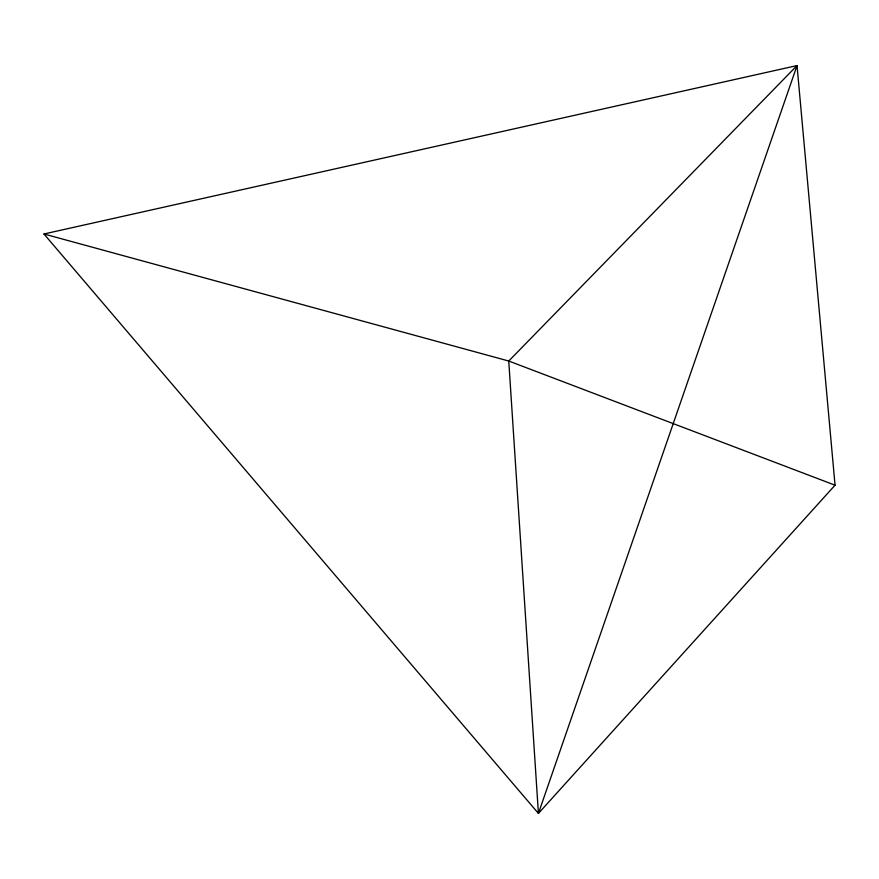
<?xml version="1.0" encoding="UTF-8"?>
<svg xmlns="http://www.w3.org/2000/svg" width="879" height="879" viewBox="0 0 879 879"><rect width="100%" height="100%" fill="white"/><g stroke="black" fill="none" stroke-linecap="round" stroke-linejoin="round"><path stroke-width="1.32" d="M835.05 485.186L538.42 813.427L43.95 233.979L797.033 65.573L835.05 485.186L508.754 361.027L43.95 233.979M797.033 65.573L538.42 813.427L508.754 361.027L797.033 65.573"/></g></svg>
